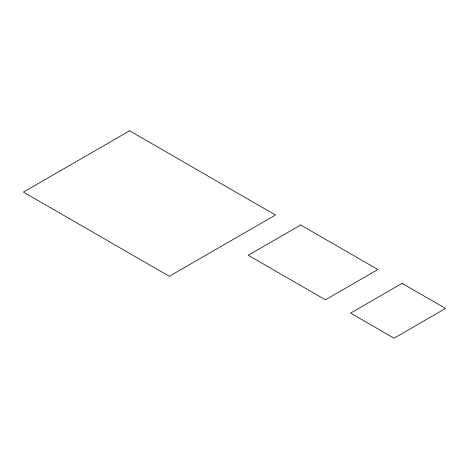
<?xml version="1.0" encoding="UTF-8"?>
<svg xmlns="http://www.w3.org/2000/svg" width="469" height="469" viewBox="0 0 469 469"><rect width="100%" height="100%" fill="white"/><g stroke="black" fill="none" stroke-linecap="round" stroke-linejoin="round"><path stroke-width="0.7" d="M129.608 130.804L23.45 192.097L169.315 276.311L275.473 215.019L129.608 130.804M300.705 224.991L248.265 255.265L325.427 299.814L377.867 269.54L300.705 224.991M402.103 283.358L350.572 313.11L394.024 338.196L445.55 308.444L402.103 283.358"/></g></svg>
